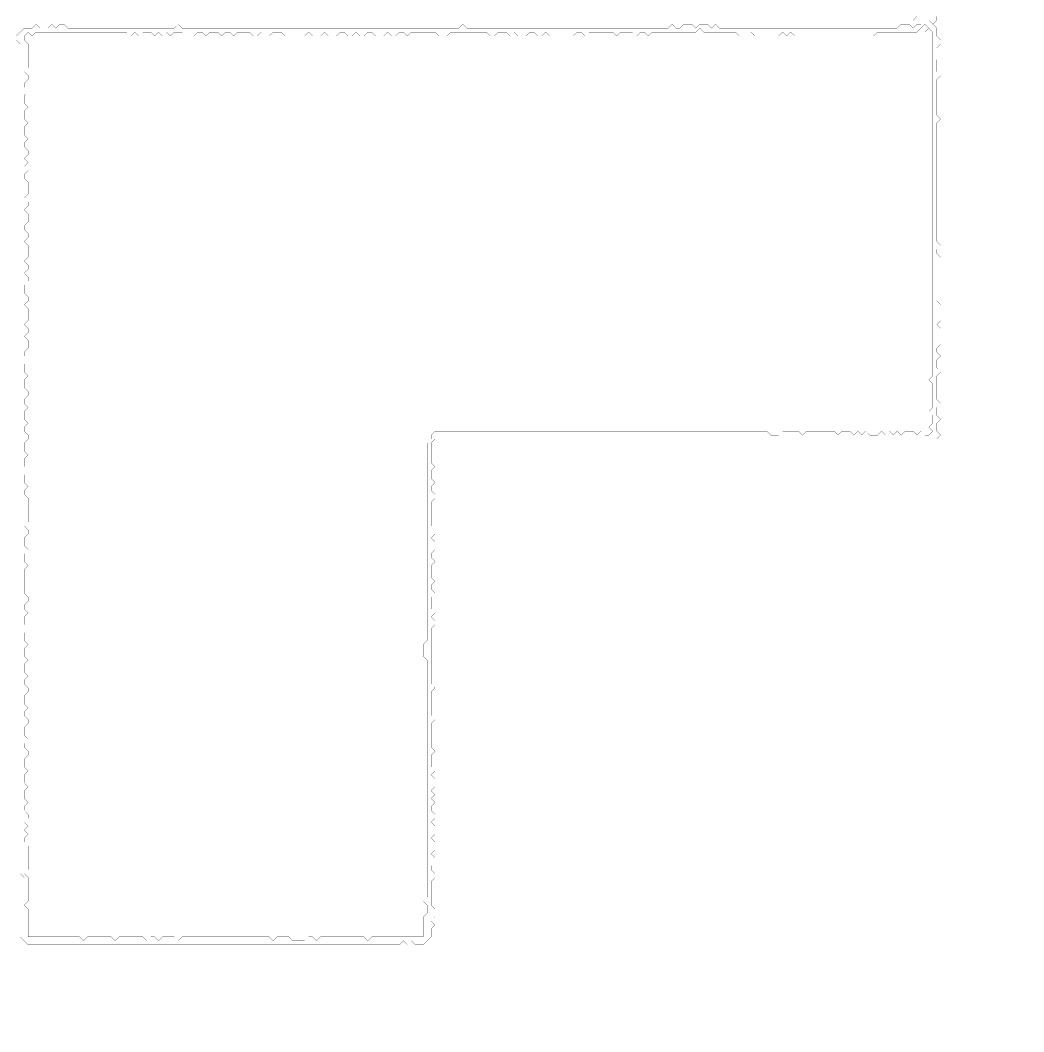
# Model space of a CAD drawing. Header units: metres. Extents: x 0 to 5012, y -5012 to 0.
# Drawn here: x 2521 to 5012, y -5012 to -2501 of the extents above; entities that cross this region are included whole.
import ezdxf

# ---------------------------------------------------------------- set-up
doc = ezdxf.new("R2010")
doc.units = ezdxf.units.M
doc.layers.add('conductor', color=1, linetype='Continuous')
doc.layers.add('substrate', color=5, linetype='Continuous')

msp = doc.modelspace()

# ---------------------------------------------------------------- linework, layer by layer
at = {"layer": 'conductor', "const_width": 0.5}
for points in [[(4767, -2511), (4757.2, -2520.8), (4747.4, -2530.6), (4737.6, -2530.6), (4727.7, -2530.6), (4717.9, -2530.6), (4708.1, -2530.6), (4698.3, -2530.6), (4688.5, -2530.6), (4678.7, -2530.6), (4668.9, -2530.6), (4659.1, -2530.6), (4649.3, -2530.6), (4639.5, -2540.4), (4629.7, -2540.4), (4619.8, -2540.4), (4610, -2540.4), (4600.2, -2540.4), (4590.4, -2540.4), (4580.6, -2540.4), (4570.8, -2540.4), (4561, -2540.4), (4551.2, -2540.4), (4541.4, -2540.4), (4531.6, -2540.4), (4521.8, -2540.4), (4512, -2540.4), (4502.1, -2540.4), (4492.3, -2540.4), (4482.5, -2540.4), (4472.7, -2540.4), (4462.9, -2540.4), (4453.1, -2540.4), (4443.3, -2540.4), (4433.5, -2530.6), (4423.7, -2540.4), (4413.9, -2530.6), (4404.1, -2540.4), (4394.2, -2540.4), (4384.4, -2540.4), (4374.6, -2540.4), (4364.8, -2540.4), (4355, -2540.4), (4345.2, -2540.4), (4335.4, -2530.6), (4325.6, -2540.4), (4315.8, -2540.4), (4306, -2540.4), (4296.2, -2530.6), (4286.4, -2530.6), (4276.5, -2530.6), (4266.7, -2530.6), (4256.9, -2530.6), (4247.1, -2530.6), (4237.3, -2530.6), (4227.5, -2530.6), (4217.7, -2530.6), (4207.9, -2520.8), (4198.1, -2530.6), (4188.3, -2530.6), (4178.5, -2530.6), (4168.7, -2530.6), (4158.8, -2530.6), (4149, -2530.6), (4139.2, -2530.6), (4129.4, -2530.6), (4119.6, -2530.6), (4109.8, -2530.6), (4100, -2530.6), (4090.2, -2530.6), (4080.4, -2540.4), (4070.6, -2530.6), (4060.8, -2530.6), (4050.9, -2540.4), (4041.1, -2530.6), (4031.3, -2530.6), (4021.5, -2530.6), (4011.7, -2530.6), (4001.9, -2540.4), (3992.1, -2530.6), (3982.3, -2530.6), (3972.5, -2530.6), (3962.7, -2530.6), (3952.9, -2530.6), (3943.1, -2530.6), (3933.2, -2530.6), (3923.4, -2540.4), (3913.6, -2530.6), (3903.8, -2530.6), (3894, -2540.4), (3884.2, -2540.4), (3874.4, -2540.4), (3864.6, -2540.4), (3854.8, -2540.4), (3845, -2540.4), (3835.2, -2540.4), (3825.4, -2530.6), (3815.5, -2540.4), (3805.7, -2540.4), (3795.9, -2530.6), (3786.1, -2530.6), (3776.3, -2540.4), (3766.5, -2540.4), (3756.7, -2540.4), (3746.9, -2530.6), (3737.1, -2540.4), (3727.3, -2530.6), (3717.5, -2530.6), (3707.6, -2530.6), (3697.8, -2540.4), (3688, -2540.4), (3678.2, -2530.6), (3668.4, -2530.6), (3658.6, -2530.6), (3648.8, -2530.6), (3639, -2530.6), (3629.2, -2530.6), (3619.4, -2530.6), (3609.6, -2530.6), (3599.8, -2530.6), (3589.9, -2530.6), (3580.1, -2540.4), (3570.3, -2540.4), (3560.5, -2540.4), (3550.7, -2530.6), (3540.9, -2530.6), (3531.1, -2530.6), (3521.3, -2530.6), (3511.5, -2530.6), (3501.7, -2530.6), (3491.9, -2530.6), (3482.1, -2540.4), (3472.2, -2530.6), (3462.4, -2530.6), (3452.6, -2540.4), (3442.8, -2540.4), (3433, -2530.6), (3423.2, -2540.4), (3413.4, -2540.4), (3403.6, -2540.4), (3393.8, -2530.6), (3384, -2530.6), (3374.2, -2540.4), (3364.3, -2540.4), (3354.5, -2530.6), (3344.7, -2540.4), (3334.9, -2540.4), (3325.1, -2530.6), (3315.3, -2530.6), (3305.5, -2540.4), (3295.7, -2540.4), (3285.9, -2540.4), (3276.1, -2530.6), (3266.3, -2540.4), (3256.5, -2540.4), (3246.6, -2540.4), (3236.8, -2530.6), (3227, -2540.4), (3217.2, -2540.4), (3207.4, -2540.4), (3197.6, -2540.4), (3187.8, -2540.4), (3178, -2540.4), (3168.2, -2530.6), (3158.4, -2530.6), (3148.6, -2530.6), (3138.8, -2540.4), (3128.9, -2540.4), (3119.1, -2530.6), (3109.3, -2540.4), (3099.5, -2540.4), (3089.7, -2530.6), (3079.9, -2530.6), (3070.1, -2530.6), (3060.3, -2530.6), (3050.5, -2540.4), (3040.7, -2530.6), (3030.9, -2530.6), (3021, -2540.4), (3011.2, -2530.6), (3001.4, -2530.6), (2991.6, -2530.6), (2981.8, -2540.4), (2972, -2530.6), (2962.2, -2530.6), (2952.4, -2540.4), (2942.6, -2540.4), (2932.8, -2540.4), (2923, -2530.6), (2913.2, -2530.6), (2903.3, -2530.6), (2893.5, -2540.4), (2883.7, -2530.6), (2873.9, -2540.4), (2864.1, -2530.6), (2854.3, -2540.4), (2844.5, -2530.6), (2834.7, -2530.6), (2824.9, -2530.6), (2815.1, -2540.4), (2805.3, -2530.6), (2795.4, -2540.4), (2785.6, -2530.6), (2775.8, -2530.6), (2766, -2530.6), (2756.2, -2530.6), (2746.4, -2530.6), (2736.6, -2530.6), (2726.8, -2530.6), (2717, -2530.6), (2707.2, -2530.6), (2697.4, -2530.6), (2687.6, -2530.6), (2677.7, -2530.6), (2667.9, -2530.6), (2658.1, -2530.6), (2648.3, -2530.6), (2638.5, -2530.6), (2628.7, -2530.6), (2618.9, -2530.6), (2609.1, -2530.6), (2599.3, -2530.6), (2589.5, -2530.6), (2579.7, -2530.6), (2569.9, -2530.6), (2560, -2530.6), (2550.2, -2540.4), (2540.4, -2530.6), (2530.6, -2540.4), (2530.6, -2550.2), (2540.4, -2560), (2540.4, -2569.9), (2540.4, -2579.7), (2540.4, -2589.5), (2540.4, -2599.3), (2540.4, -2609.1), (2540.4, -2618.9), (2530.6, -2628.7), (2540.4, -2638.5), (2540.4, -2648.3), (2530.6, -2658.1), (2530.6, -2667.9), (2540.4, -2677.7), (2530.6, -2687.6), (2530.6, -2697.4), (2530.6, -2707.2), (2540.4, -2717), (2530.6, -2726.8), (2530.6, -2736.6), (2530.6, -2746.4), (2540.4, -2756.2), (2530.6, -2766), (2530.6, -2775.8), (2530.6, -2785.6), (2540.4, -2795.4), (2530.6, -2805.3), (2530.6, -2815.1), (2540.4, -2824.9), (2540.4, -2834.7), (2530.6, -2844.5), (2540.4, -2854.3), (2530.6, -2864.1), (2540.4, -2873.9), (2530.6, -2883.7), (2530.6, -2893.5), (2540.4, -2903.3), (2540.4, -2913.2), (2540.4, -2923), (2540.4, -2932.8), (2530.6, -2942.6), (2540.4, -2952.4), (2540.4, -2962.2), (2530.6, -2972), (2540.4, -2981.8), (2540.4, -2991.6), (2540.4, -3001.4), (2530.6, -3011.2), (2530.6, -3021), (2540.4, -3030.9), (2540.4, -3040.7), (2530.6, -3050.5), (2540.4, -3060.3), (2540.4, -3070.1), (2540.4, -3079.9), (2540.4, -3089.7), (2530.6, -3099.5), (2540.4, -3109.3), (2540.4, -3119.1), (2530.6, -3128.9), (2540.4, -3138.8), (2540.4, -3148.6), (2530.6, -3158.4), (2530.6, -3168.2), (2530.6, -3178), (2540.4, -3187.8), (2540.4, -3197.6), (2530.6, -3207.4), (2540.4, -3217.2), (2540.4, -3227), (2540.4, -3236.8), (2540.4, -3246.6), (2530.6, -3256.5), (2540.4, -3266.3), (2540.4, -3276.1), (2530.6, -3285.9), (2540.4, -3295.7), (2540.4, -3305.5), (2540.4, -3315.3), (2530.6, -3325.1), (2530.6, -3334.9), (2540.4, -3344.7), (2530.6, -3354.5), (2530.6, -3364.3), (2530.6, -3374.2), (2540.4, -3384), (2530.6, -3393.8), (2530.6, -3403.6), (2530.6, -3413.4), (2540.4, -3423.2), (2540.4, -3433), (2530.6, -3442.8), (2530.6, -3452.6), (2540.4, -3462.4), (2530.6, -3472.2), (2530.6, -3482.1), (2530.6, -3491.9), (2540.4, -3501.7), (2530.6, -3511.5), (2530.6, -3521.3), (2540.4, -3531.1), (2540.4, -3540.9), (2530.6, -3550.7), (2530.6, -3560.5), (2530.6, -3570.3), (2540.4, -3580.1), (2530.6, -3589.9), (2530.6, -3599.8), (2530.6, -3609.6), (2540.4, -3619.4), (2530.6, -3629.2), (2530.6, -3639), (2530.6, -3648.8), (2540.4, -3658.6), (2530.6, -3668.4), (2530.6, -3678.2), (2540.4, -3688), (2540.4, -3697.8), (2540.4, -3707.6), (2540.4, -3717.5), (2540.4, -3727.3), (2540.4, -3737.1), (2540.4, -3746.9), (2530.6, -3756.7), (2540.4, -3766.5), (2540.4, -3776.3), (2530.6, -3786.1), (2530.6, -3795.9), (2530.6, -3805.7), (2540.4, -3815.5), (2530.6, -3825.4), (2530.6, -3835.2), (2530.6, -3845), (2540.4, -3854.8), (2530.6, -3864.6), (2530.6, -3874.4), (2530.6, -3884.2), (2530.6, -3894), (2530.6, -3903.8), (2530.6, -3913.6), (2530.6, -3923.4), (2540.4, -3933.2), (2540.4, -3943.1), (2530.6, -3952.9), (2530.6, -3962.7), (2540.4, -3972.5), (2530.6, -3982.3), (2530.6, -3992.1), (2530.6, -4001.9), (2540.4, -4011.7), (2530.6, -4021.5), (2530.6, -4031.3), (2530.6, -4041.1), (2540.4, -4050.9), (2530.6, -4060.8), (2530.6, -4070.6), (2530.6, -4080.4), (2540.4, -4090.2), (2530.6, -4100), (2530.6, -4109.8), (2530.6, -4119.6), (2540.4, -4129.4), (2530.6, -4139.2), (2530.6, -4149), (2540.4, -4158.8), (2540.4, -4168.7), (2530.6, -4178.5), (2530.6, -4188.3), (2530.6, -4198.1), (2540.4, -4207.9), (2530.6, -4217.7), (2530.6, -4227.5), (2540.4, -4237.3), (2540.4, -4247.1), (2530.6, -4256.9), (2530.6, -4266.7), (2530.6, -4276.5), (2540.4, -4286.4), (2530.6, -4296.2), (2530.6, -4306), (2540.4, -4315.8), (2540.4, -4325.6), (2530.6, -4335.4), (2530.6, -4345.2), (2530.6, -4355), (2540.4, -4364.8), (2530.6, -4374.6), (2530.6, -4384.4), (2530.6, -4394.2), (2540.4, -4404.1), (2530.6, -4413.9), (2530.6, -4423.7), (2530.6, -4433.5), (2540.4, -4443.3), (2530.6, -4453.1), (2530.6, -4462.9), (2540.4, -4472.7), (2540.4, -4482.5), (2530.6, -4492.3), (2540.4, -4502.1), (2530.6, -4512), (2540.4, -4521.8), (2530.6, -4531.6), (2530.6, -4541.4), (2540.4, -4551.2), (2540.4, -4561), (2540.4, -4570.8), (2540.4, -4580.6), (2540.4, -4590.4), (2540.4, -4600.2), (2540.4, -4610), (2530.6, -4619.8), (2540.4, -4629.7), (2540.4, -4639.5), (2540.4, -4649.3), (2540.4, -4659.1), (2540.4, -4668.9), (2540.4, -4678.7), (2540.4, -4688.5), (2530.6, -4698.3), (2540.4, -4708.1), (2540.4, -4717.9), (2540.4, -4727.7), (2540.4, -4737.6), (2540.4, -4747.4), (2540.4, -4757.2), (2540.4, -4767), (2540.4, -4776.8), (2550.2, -4776.8), (2560, -4776.8), (2569.9, -4776.8), (2579.7, -4776.8), (2589.5, -4776.8), (2599.3, -4776.8), (2609.1, -4776.8), (2618.9, -4776.8), (2628.7, -4776.8), (2638.5, -4776.8), (2648.3, -4776.8), (2658.1, -4776.8), (2667.9, -4776.8), (2677.7, -4786.6), (2687.6, -4776.8), (2697.4, -4776.8), (2707.2, -4776.8), (2717, -4776.8), (2726.8, -4776.8), (2736.6, -4776.8), (2746.4, -4776.8), (2756.2, -4786.6), (2766, -4776.8), (2775.8, -4776.8), (2785.6, -4776.8), (2795.4, -4776.8), (2805.3, -4776.8), (2815.1, -4776.8), (2824.9, -4776.8), (2834.7, -4786.6), (2844.5, -4776.8), (2854.3, -4776.8), (2864.1, -4786.6), (2873.9, -4776.8), (2883.7, -4776.8), (2893.5, -4776.8), (2903.3, -4776.8), (2913.2, -4786.6), (2923, -4776.8), (2932.8, -4776.8), (2942.6, -4776.8), (2952.4, -4776.8), (2962.2, -4776.8), (2972, -4776.8), (2981.8, -4776.8), (2991.6, -4776.8), (3001.4, -4776.8), (3011.2, -4776.8), (3021, -4776.8), (3030.9, -4776.8), (3040.7, -4776.8), (3050.5, -4776.8), (3060.3, -4776.8), (3070.1, -4776.8), (3079.9, -4776.8), (3089.7, -4776.8), (3099.5, -4776.8), (3109.3, -4776.8), (3119.1, -4776.8), (3128.9, -4776.8), (3138.8, -4776.8), (3148.6, -4786.6), (3158.4, -4776.8), (3168.2, -4776.8), (3178, -4776.8), (3187.8, -4776.8), (3197.6, -4786.6), (3207.4, -4786.6), (3217.2, -4786.6), (3227, -4786.6), (3236.8, -4776.8), (3246.6, -4776.8), (3256.5, -4786.6), (3266.3, -4776.8), (3276.1, -4776.8), (3285.9, -4776.8), (3295.7, -4776.8), (3305.5, -4776.8), (3315.3, -4776.8), (3325.1, -4776.8), (3334.9, -4776.8), (3344.7, -4776.8), (3354.5, -4776.8), (3364.3, -4776.8), (3374.2, -4776.8), (3384, -4786.6), (3393.8, -4776.8), (3403.6, -4776.8), (3413.4, -4776.8), (3423.2, -4776.8), (3433, -4776.8), (3442.8, -4776.8), (3452.6, -4776.8), (3462.4, -4776.8), (3472.2, -4776.8), (3482.1, -4776.8), (3491.9, -4776.8), (3501.7, -4776.8), (3511.5, -4776.8), (3521.3, -4776.8), (3521.3, -4767), (3521.3, -4757.2), (3521.3, -4747.4), (3521.3, -4737.6), (3521.3, -4727.7), (3531.1, -4717.9), (3531.1, -4708.1), (3531.1, -4698.3), (3521.3, -4688.5), (3531.1, -4678.7), (3531.1, -4668.9), (3531.1, -4659.1), (3531.1, -4649.3), (3531.1, -4639.5), (3531.1, -4629.7), (3531.1, -4619.8), (3531.1, -4610), (3531.1, -4600.2), (3531.1, -4590.4), (3531.1, -4580.6), (3531.1, -4570.8), (3531.1, -4561), (3531.1, -4551.2), (3531.1, -4541.4), (3531.1, -4531.6), (3531.1, -4521.8), (3531.1, -4512), (3531.1, -4502.1), (3531.1, -4492.3), (3531.1, -4482.5), (3531.1, -4472.7), (3531.1, -4462.9), (3531.1, -4453.1), (3531.1, -4443.3), (3531.1, -4433.5), (3531.1, -4423.7), (3531.1, -4413.9), (3531.1, -4404.1), (3531.1, -4394.2), (3531.1, -4384.4), (3531.1, -4374.6), (3531.1, -4364.8), (3531.1, -4355), (3531.1, -4345.2), (3531.1, -4335.4), (3531.1, -4325.6), (3531.1, -4315.8), (3531.1, -4306), (3531.1, -4296.2), (3531.1, -4286.4), (3531.1, -4276.5), (3531.1, -4266.7), (3531.1, -4256.9), (3531.1, -4247.1), (3531.1, -4237.3), (3531.1, -4227.5), (3531.1, -4217.7), (3531.1, -4207.9), (3531.1, -4198.1), (3531.1, -4188.3), (3531.1, -4178.5), (3531.1, -4168.7), (3531.1, -4158.8), (3531.1, -4149), (3531.1, -4139.2), (3531.1, -4129.4), (3531.1, -4119.6), (3531.1, -4109.8), (3531.1, -4100), (3531.1, -4090.2), (3521.3, -4080.4), (3521.3, -4070.6), (3521.3, -4060.8), (3521.3, -4050.9), (3531.1, -4041.1), (3531.1, -4031.3), (3531.1, -4021.5), (3531.1, -4011.7), (3531.1, -4001.9), (3531.1, -3992.1), (3531.1, -3982.3), (3531.1, -3972.5), (3531.1, -3962.7), (3531.1, -3952.9), (3531.1, -3943.1), (3531.1, -3933.2), (3531.1, -3923.4), (3531.1, -3913.6), (3531.1, -3903.8), (3531.1, -3894), (3531.1, -3884.2), (3531.1, -3874.4), (3531.1, -3864.6), (3531.1, -3854.8), (3531.1, -3845), (3531.1, -3835.2), (3531.1, -3825.4), (3531.1, -3815.5), (3531.1, -3805.7), (3531.1, -3795.9), (3531.1, -3786.1), (3531.1, -3776.3), (3531.1, -3766.5), (3531.1, -3756.7), (3531.1, -3746.9), (3531.1, -3737.1), (3531.1, -3727.3), (3531.1, -3717.5), (3531.1, -3707.6), (3531.1, -3697.8), (3531.1, -3688), (3531.1, -3678.2), (3531.1, -3668.4), (3531.1, -3658.6), (3531.1, -3648.8), (3531.1, -3639), (3531.1, -3629.2), (3531.1, -3619.4), (3531.1, -3609.6), (3531.1, -3599.8), (3531.1, -3589.9), (3531.1, -3580.1), (3531.1, -3570.3), (3531.1, -3560.5), (3531.1, -3550.7), (3540.9, -3540.9), (3540.9, -3531.1), (3550.7, -3521.3), (3560.5, -3521.3), (3570.3, -3521.3), (3580.1, -3521.3), (3589.9, -3521.3), (3599.8, -3521.3), (3609.6, -3521.3), (3619.4, -3521.3), (3629.2, -3521.3), (3639, -3521.3), (3648.8, -3521.3), (3658.6, -3521.3), (3668.4, -3521.3), (3678.2, -3521.3), (3688, -3521.3), (3697.8, -3521.3), (3707.6, -3521.3), (3717.5, -3521.3), (3727.3, -3521.3), (3737.1, -3521.3), (3746.9, -3521.3), (3756.7, -3521.3), (3766.5, -3521.3), (3776.3, -3521.3), (3786.1, -3521.3), (3795.9, -3521.3), (3805.7, -3521.3), (3815.5, -3521.3), (3825.4, -3521.3), (3835.2, -3521.3), (3845, -3521.3), (3854.8, -3521.3), (3864.6, -3521.3), (3874.4, -3521.3), (3884.2, -3521.3), (3894, -3521.3), (3903.8, -3521.3), (3913.6, -3521.3), (3923.4, -3521.3), (3933.2, -3521.3), (3943.1, -3521.3), (3952.9, -3521.3), (3962.7, -3521.3), (3972.5, -3521.3), (3982.3, -3521.3), (3992.1, -3521.3), (4001.9, -3521.3), (4011.7, -3521.3), (4021.5, -3521.3), (4031.3, -3521.3), (4041.1, -3521.3), (4050.9, -3521.3), (4060.8, -3521.3), (4070.6, -3521.3), (4080.4, -3521.3), (4090.2, -3521.3), (4100, -3521.3), (4109.8, -3521.3), (4119.6, -3521.3), (4129.4, -3521.3), (4139.2, -3521.3), (4149, -3521.3), (4158.8, -3521.3), (4168.7, -3521.3), (4178.5, -3521.3), (4188.3, -3521.3), (4198.1, -3521.3), (4207.9, -3521.3), (4217.7, -3521.3), (4227.5, -3521.3), (4237.3, -3521.3), (4247.1, -3521.3), (4256.9, -3521.3), (4266.7, -3521.3), (4276.5, -3521.3), (4286.4, -3521.3), (4296.2, -3521.3), (4306, -3521.3), (4315.8, -3521.3), (4325.6, -3521.3), (4335.4, -3521.3), (4345.2, -3521.3), (4355, -3521.3), (4364.8, -3521.3), (4374.6, -3521.3), (4384.4, -3531.1), (4394.2, -3531.1), (4404.1, -3531.1), (4413.9, -3521.3), (4423.7, -3521.3), (4433.5, -3521.3), (4443.3, -3521.3), (4453.1, -3521.3), (4462.9, -3531.1), (4472.7, -3521.3), (4482.5, -3521.3), (4492.3, -3521.3), (4502.1, -3521.3), (4512, -3521.3), (4521.8, -3521.3), (4531.6, -3521.3), (4541.4, -3521.3), (4551.2, -3531.1), (4561, -3521.3), (4570.8, -3521.3), (4580.6, -3521.3), (4590.4, -3531.1), (4600.2, -3521.3), (4610, -3531.1), (4619.8, -3521.3), (4629.7, -3531.1), (4639.5, -3531.1), (4649.3, -3531.1), (4659.1, -3521.3), (4668.9, -3531.1), (4678.7, -3521.3), (4688.5, -3531.1), (4698.3, -3521.3), (4708.1, -3531.1), (4717.9, -3521.3), (4727.7, -3521.3), (4737.6, -3521.3), (4747.4, -3531.1), (4757.2, -3521.3), (4767, -3531.1), (4776.8, -3531.1), (4786.6, -3521.3), (4776.8, -3511.5), (4786.6, -3501.7), (4786.6, -3491.9), (4786.6, -3482.1), (4776.8, -3472.2), (4786.6, -3462.4), (4786.6, -3452.6), (4786.6, -3442.8), (4786.6, -3433), (4786.6, -3423.2), (4786.6, -3413.4), (4786.6, -3403.6), (4776.8, -3393.8), (4786.6, -3384), (4786.6, -3374.2), (4786.6, -3364.3), (4786.6, -3354.5), (4786.6, -3344.7), (4786.6, -3334.9), (4786.6, -3325.1), (4786.6, -3315.3), (4786.6, -3305.5), (4786.6, -3295.7), (4786.6, -3285.9), (4786.6, -3276.1), (4786.6, -3266.3), (4786.6, -3256.5), (4786.6, -3246.6), (4786.6, -3236.8), (4786.6, -3227), (4786.6, -3217.2), (4786.6, -3207.4), (4786.6, -3197.6), (4786.6, -3187.8), (4786.6, -3178), (4786.6, -3168.2), (4786.6, -3158.4), (4786.6, -3148.6), (4786.6, -3138.8), (4786.6, -3128.9), (4786.6, -3119.1), (4786.6, -3109.3), (4786.6, -3099.5), (4786.6, -3089.7), (4786.6, -3079.9), (4786.6, -3070.1), (4786.6, -3060.3), (4786.6, -3050.5), (4786.6, -3040.7), (4786.6, -3030.9), (4786.6, -3021), (4786.6, -3011.2), (4786.6, -3001.4), (4786.6, -2991.6), (4786.6, -2981.8), (4786.6, -2972), (4786.6, -2962.2), (4786.6, -2952.4), (4786.6, -2942.6), (4786.6, -2932.8), (4786.6, -2923), (4786.6, -2913.2), (4786.6, -2903.3), (4786.6, -2893.5), (4786.6, -2883.7), (4786.6, -2873.9), (4786.6, -2864.1), (4786.6, -2854.3), (4786.6, -2844.5), (4786.6, -2834.7), (4786.6, -2824.9), (4786.6, -2815.1), (4786.6, -2805.3), (4786.6, -2795.4), (4786.6, -2785.6), (4786.6, -2775.8), (4786.6, -2766), (4786.6, -2756.2), (4786.6, -2746.4), (4786.6, -2736.6), (4786.6, -2726.8), (4786.6, -2717), (4786.6, -2707.2), (4786.6, -2697.4), (4786.6, -2687.6), (4786.6, -2677.7), (4786.6, -2667.9), (4786.6, -2658.1), (4786.6, -2648.3), (4786.6, -2638.5), (4786.6, -2628.7), (4786.6, -2618.9), (4786.6, -2609.1), (4786.6, -2599.3), (4786.6, -2589.5), (4786.6, -2579.7), (4786.6, -2569.9), (4786.6, -2560), (4786.6, -2550.2), (4786.6, -2540.4), (4786.6, -2530.6), (4776.8, -2520.8)], [(4757.2, -2520.8), (4767, -2511), (4776.8, -2520.8), (4767, -2530.6)]]:
    msp.add_lwpolyline(points, close=True, dxfattribs=at)
at = {"layer": 'substrate', "const_width": 0.5}
for points in [[(2511, -5012.2), (2520.8, -5012.2), (2530.6, -5012.2), (2540.4, -5012.2), (2550.2, -5012.2), (2560, -5012.2), (2569.9, -5012.2), (2579.7, -5012.2), (2589.5, -5012.2), (2599.3, -5012.2), (2609.1, -5012.2), (2618.9, -5012.2), (2628.7, -5012.2), (2638.5, -5012.2), (2648.3, -5012.2), (2658.1, -5012.2), (2667.9, -5012.2), (2677.7, -5012.2), (2687.6, -5012.2), (2697.4, -5012.2), (2707.2, -5012.2), (2717, -5012.2), (2726.8, -5012.2), (2736.6, -5012.2), (2746.4, -5012.2), (2756.2, -5012.2), (2766, -5012.2), (2775.8, -5012.2), (2785.6, -5012.2), (2795.4, -5012.2), (2805.3, -5012.2), (2815.1, -5012.2), (2824.9, -5012.2), (2834.7, -5012.2), (2844.5, -5012.2), (2854.3, -5012.2), (2864.1, -5012.2), (2873.9, -5012.2), (2883.7, -5012.2), (2893.5, -5012.2), (2903.3, -5012.2), (2913.2, -5012.2), (2923, -5012.2), (2932.8, -5012.2), (2942.6, -5012.2), (2952.4, -5012.2), (2962.2, -5012.2), (2972, -5012.2), (2981.8, -5012.2), (2991.6, -5012.2), (3001.4, -5012.2), (3011.2, -5012.2), (3021, -5012.2), (3030.9, -5012.2), (3040.7, -5012.2), (3050.5, -5012.2), (3060.3, -5012.2), (3070.1, -5012.2), (3079.9, -5012.2), (3089.7, -5012.2), (3099.5, -5012.2), (3109.3, -5012.2), (3119.1, -5012.2), (3128.9, -5012.2), (3138.8, -5012.2), (3148.6, -5012.2), (3158.4, -5012.2), (3168.2, -5012.2), (3178, -5012.2), (3187.8, -5012.2), (3197.6, -5012.2), (3207.4, -5012.2), (3217.2, -5012.2), (3227, -5012.2), (3236.8, -5012.2), (3246.6, -5012.2), (3256.5, -5012.2), (3266.3, -5012.2), (3276.1, -5012.2), (3285.9, -5012.2), (3295.7, -5012.2), (3305.5, -5012.2), (3315.3, -5012.2), (3325.1, -5012.2), (3334.9, -5012.2), (3344.7, -5012.2), (3354.5, -5012.2), (3364.3, -5012.2), (3374.2, -5012.2), (3384, -5012.2), (3393.8, -5012.2), (3403.6, -5012.2), (3413.4, -5012.2), (3423.2, -5012.2), (3433, -5012.2), (3442.8, -5012.2), (3452.6, -5012.2), (3462.4, -5012.2), (3472.2, -5012.2), (3482.1, -5012.2), (3491.9, -5012.2), (3501.7, -5012.2), (3511.5, -5012.2), (3521.3, -5012.2), (3531.1, -5012.2), (3540.9, -5012.2), (3550.7, -5012.2), (3560.5, -5012.2), (3570.3, -5012.2), (3580.1, -5012.2), (3589.9, -5012.2), (3599.8, -5012.2), (3609.6, -5012.2), (3619.4, -5012.2), (3629.2, -5012.2), (3639, -5012.2), (3648.8, -5012.2), (3658.6, -5012.2), (3668.4, -5012.2), (3678.2, -5012.2), (3688, -5012.2), (3697.8, -5012.2), (3707.6, -5012.2), (3717.5, -5012.2), (3727.3, -5012.2), (3737.1, -5012.2), (3746.9, -5012.2), (3756.7, -5012.2), (3766.5, -5012.2), (3776.3, -5012.2), (3786.1, -5012.2), (3795.9, -5012.2), (3805.7, -5012.2), (3815.5, -5012.2), (3825.4, -5012.2), (3835.2, -5012.2), (3845, -5012.2), (3854.8, -5012.2), (3864.6, -5012.2), (3874.4, -5012.2), (3884.2, -5012.2), (3894, -5012.2), (3903.8, -5012.2), (3913.6, -5012.2), (3923.4, -5012.2), (3933.2, -5012.2), (3943.1, -5012.2), (3952.9, -5012.2), (3962.7, -5012.2), (3972.5, -5012.2), (3982.3, -5012.2), (3992.1, -5012.2), (4001.9, -5012.2), (4011.7, -5012.2), (4021.5, -5012.2), (4031.3, -5012.2), (4041.1, -5012.2), (4050.9, -5012.2), (4060.8, -5012.2), (4070.6, -5012.2), (4080.4, -5012.2), (4090.2, -5012.2), (4100, -5012.2), (4109.8, -5012.2), (4119.6, -5012.2), (4129.4, -5012.2), (4139.2, -5012.2), (4149, -5012.2), (4158.8, -5012.2), (4168.7, -5012.2), (4178.5, -5012.2), (4188.3, -5012.2), (4198.1, -5012.2), (4207.9, -5012.2), (4217.7, -5012.2), (4227.5, -5012.2), (4237.3, -5012.2), (4247.1, -5012.2), (4256.9, -5012.2), (4266.7, -5012.2), (4276.5, -5012.2), (4286.4, -5012.2), (4296.2, -5012.2), (4306, -5012.2), (4315.8, -5012.2), (4325.6, -5012.2), (4335.4, -5012.2), (4345.2, -5012.2), (4355, -5012.2), (4364.8, -5012.2), (4374.6, -5012.2), (4384.4, -5012.2), (4394.2, -5012.2), (4404.1, -5012.2), (4413.9, -5012.2), (4423.7, -5012.2), (4433.5, -5012.2), (4443.3, -5012.2), (4453.1, -5012.2), (4462.9, -5012.2), (4472.7, -5012.2), (4482.5, -5012.2), (4492.3, -5012.2), (4502.1, -5012.2), (4512, -5012.2), (4521.8, -5012.2), (4531.6, -5012.2), (4541.4, -5012.2), (4551.2, -5012.2), (4561, -5012.2), (4570.8, -5012.2), (4580.6, -5012.2), (4590.4, -5012.2), (4600.2, -5012.2), (4610, -5012.2), (4619.8, -5012.2), (4629.7, -5012.2), (4639.5, -5012.2), (4649.3, -5012.2), (4659.1, -5012.2), (4668.9, -5012.2), (4678.7, -5012.2), (4688.5, -5012.2), (4698.3, -5012.2), (4708.1, -5012.2), (4717.9, -5012.2), (4727.7, -5012.2), (4737.6, -5012.2), (4747.4, -5012.2), (4757.2, -5012.2), (4767, -5012.2), (4776.8, -5012.2), (4786.6, -5012.2), (4796.4, -5012.2), (4806.2, -5012.2), (4816, -5012.2), (4825.8, -5012.2), (4835.6, -5012.2), (4845.4, -5012.2), (4855.3, -5012.2), (4865.1, -5012.2), (4874.9, -5012.2), (4884.7, -5012.2), (4894.5, -5012.2), (4904.3, -5012.2), (4914.1, -5012.2), (4923.9, -5012.2), (4933.7, -5012.2), (4943.5, -5012.2), (4953.3, -5012.2), (4963.1, -5012.2), (4973, -5012.2), (4982.8, -5012.2), (4992.6, -5012.2), (5002.4, -5012.2), (5012.2, -5012.2), (5012.2, -5002.4), (5012.2, -4992.6), (5012.2, -4982.8), (5012.2, -4973), (5012.2, -4963.1), (5012.2, -4953.3), (5012.2, -4943.5), (5012.2, -4933.7), (5012.2, -4923.9), (5012.2, -4914.1), (5012.2, -4904.3), (5012.2, -4894.5), (5012.2, -4884.7), (5012.2, -4874.9), (5012.2, -4865.1), (5012.2, -4855.3), (5012.2, -4845.4), (5012.2, -4835.6), (5012.2, -4825.8), (5012.2, -4816), (5012.2, -4806.2), (5012.2, -4796.4), (5012.2, -4786.6), (5012.2, -4776.8), (5012.2, -4767), (5012.2, -4757.2), (5012.2, -4747.4), (5012.2, -4737.6), (5012.2, -4727.7), (5012.2, -4717.9), (5012.2, -4708.1), (5012.2, -4698.3), (5012.2, -4688.5), (5012.2, -4678.7), (5012.2, -4668.9), (5012.2, -4659.1), (5012.2, -4649.3), (5012.2, -4639.5), (5012.2, -4629.7), (5012.2, -4619.8), (5012.2, -4610), (5012.2, -4600.2), (5012.2, -4590.4), (5012.2, -4580.6), (5012.2, -4570.8), (5012.2, -4561), (5012.2, -4551.2), (5012.2, -4541.4), (5012.2, -4531.6), (5012.2, -4521.8), (5012.2, -4512), (5012.2, -4502.1), (5012.2, -4492.3), (5012.2, -4482.5), (5012.2, -4472.7), (5012.2, -4462.9), (5012.2, -4453.1), (5012.2, -4443.3), (5012.2, -4433.5), (5012.2, -4423.7), (5012.2, -4413.9), (5012.2, -4404.1), (5012.2, -4394.2), (5012.2, -4384.4), (5012.2, -4374.6), (5012.2, -4364.8), (5012.2, -4355), (5012.2, -4345.2), (5012.2, -4335.4), (5012.2, -4325.6), (5012.2, -4315.8), (5012.2, -4306), (5012.2, -4296.2), (5012.2, -4286.4), (5012.2, -4276.5), (5012.2, -4266.7), (5012.2, -4256.9), (5012.2, -4247.1), (5012.2, -4237.3), (5012.2, -4227.5), (5012.2, -4217.7), (5012.2, -4207.9), (5012.2, -4198.1), (5012.2, -4188.3), (5012.2, -4178.5), (5012.2, -4168.7), (5012.2, -4158.8), (5012.2, -4149), (5012.2, -4139.2), (5012.2, -4129.4), (5012.2, -4119.6), (5012.2, -4109.8), (5012.2, -4100), (5012.2, -4090.2), (5012.2, -4080.4), (5012.2, -4070.6), (5012.2, -4060.8), (5012.2, -4050.9), (5012.2, -4041.1), (5012.2, -4031.3), (5012.2, -4021.5), (5012.2, -4011.7), (5012.2, -4001.9), (5012.2, -3992.1), (5012.2, -3982.3), (5012.2, -3972.5), (5012.2, -3962.7), (5012.2, -3952.9), (5012.2, -3943.1), (5012.2, -3933.2), (5012.2, -3923.4), (5012.2, -3913.6), (5012.2, -3903.8), (5012.2, -3894), (5012.2, -3884.2), (5012.2, -3874.4), (5012.2, -3864.6), (5012.2, -3854.8), (5012.2, -3845), (5012.2, -3835.2), (5012.2, -3825.4), (5012.2, -3815.5), (5012.2, -3805.7), (5012.2, -3795.9), (5012.2, -3786.1), (5012.2, -3776.3), (5012.2, -3766.5), (5012.2, -3756.7), (5012.2, -3746.9), (5012.2, -3737.1), (5012.2, -3727.3), (5012.2, -3717.5), (5012.2, -3707.6), (5012.2, -3697.8), (5012.2, -3688), (5012.2, -3678.2), (5012.2, -3668.4), (5012.2, -3658.6), (5012.2, -3648.8), (5012.2, -3639), (5012.2, -3629.2), (5012.2, -3619.4), (5012.2, -3609.6), (5012.2, -3599.8), (5012.2, -3589.9), (5012.2, -3580.1), (5012.2, -3570.3), (5012.2, -3560.5), (5012.2, -3550.7), (5012.2, -3540.9), (5012.2, -3531.1), (5012.2, -3521.3), (5012.2, -3511.5), (5012.2, -3501.7), (5012.2, -3491.9), (5012.2, -3482.1), (5012.2, -3472.2), (5012.2, -3462.4), (5012.2, -3452.6), (5012.2, -3442.8), (5012.2, -3433), (5012.2, -3423.2), (5012.2, -3413.4), (5012.2, -3403.6), (5012.2, -3393.8), (5012.2, -3384), (5012.2, -3374.2), (5012.2, -3364.3), (5012.2, -3354.5), (5012.2, -3344.7), (5012.2, -3334.9), (5012.2, -3325.1), (5012.2, -3315.3), (5012.2, -3305.5), (5012.2, -3295.7), (5012.2, -3285.9), (5012.2, -3276.1), (5012.2, -3266.3), (5012.2, -3256.5), (5012.2, -3246.6), (5012.2, -3236.8), (5012.2, -3227), (5012.2, -3217.2), (5012.2, -3207.4), (5012.2, -3197.6), (5012.2, -3187.8), (5012.2, -3178), (5012.2, -3168.2), (5012.2, -3158.4), (5012.2, -3148.6), (5012.2, -3138.8), (5012.2, -3128.9), (5012.2, -3119.1), (5012.2, -3109.3), (5012.2, -3099.5), (5012.2, -3089.7), (5012.2, -3079.9), (5012.2, -3070.1), (5012.2, -3060.3), (5012.2, -3050.5), (5012.2, -3040.7), (5012.2, -3030.9), (5012.2, -3021), (5012.2, -3011.2), (5012.2, -3001.4), (5012.2, -2991.6), (5012.2, -2981.8), (5012.2, -2972), (5012.2, -2962.2), (5012.2, -2952.4), (5012.2, -2942.6), (5012.2, -2932.8), (5012.2, -2923), (5012.2, -2913.2), (5012.2, -2903.3), (5012.2, -2893.5), (5012.2, -2883.7), (5012.2, -2873.9), (5012.2, -2864.1), (5012.2, -2854.3), (5012.2, -2844.5), (5012.2, -2834.7), (5012.2, -2824.9), (5012.2, -2815.1), (5012.2, -2805.3), (5012.2, -2795.4), (5012.2, -2785.6), (5012.2, -2775.8), (5012.2, -2766), (5012.2, -2756.2), (5012.2, -2746.4), (5012.2, -2736.6), (5012.2, -2726.8), (5012.2, -2717), (5012.2, -2707.2), (5012.2, -2697.4), (5012.2, -2687.6), (5012.2, -2677.7), (5012.2, -2667.9), (5012.2, -2658.1), (5012.2, -2648.3), (5012.2, -2638.5), (5012.2, -2628.7), (5012.2, -2618.9), (5012.2, -2609.1), (5012.2, -2599.3), (5012.2, -2589.5), (5012.2, -2579.7), (5012.2, -2569.9), (5012.2, -2560), (5012.2, -2550.2), (5012.2, -2540.4), (5012.2, -2530.6), (5012.2, -2520.8), (5012.2, -2511), (5012.2, -2501.2), (5012.2, -2491.4)], [(2511, -2540.4), (2520.8, -2530.6), (2530.6, -2520.8), (2540.4, -2520.8), (2550.2, -2520.8), (2560, -2511), (2569.9, -2520.8), (2579.7, -2511), (2589.5, -2520.8), (2599.3, -2511), (2609.1, -2520.8), (2618.9, -2511), (2628.7, -2511), (2638.5, -2520.8), (2648.3, -2520.8), (2658.1, -2520.8), (2667.9, -2520.8), (2677.7, -2520.8), (2687.6, -2520.8), (2697.4, -2520.8), (2707.2, -2520.8), (2717, -2520.8), (2726.8, -2520.8), (2736.6, -2520.8), (2746.4, -2520.8), (2756.2, -2520.8), (2766, -2520.8), (2775.8, -2520.8), (2785.6, -2520.8), (2795.4, -2520.8), (2805.3, -2520.8), (2815.1, -2520.8), (2824.9, -2520.8), (2834.7, -2520.8), (2844.5, -2520.8), (2854.3, -2520.8), (2864.1, -2520.8), (2873.9, -2520.8), (2883.7, -2520.8), (2893.5, -2520.8), (2903.3, -2520.8), (2913.2, -2511), (2923, -2520.8), (2932.8, -2520.8), (2942.6, -2520.8), (2952.4, -2520.8), (2962.2, -2520.8), (2972, -2520.8), (2981.8, -2520.8), (2991.6, -2520.8), (3001.4, -2520.8), (3011.2, -2520.8), (3021, -2520.8), (3030.9, -2520.8), (3040.7, -2520.8), (3050.5, -2520.8), (3060.3, -2520.8), (3070.1, -2520.8), (3079.9, -2520.8), (3089.7, -2520.8), (3099.5, -2520.8), (3109.3, -2520.8), (3119.1, -2520.8), (3128.9, -2520.8), (3138.8, -2520.8), (3148.6, -2520.8), (3158.4, -2520.8), (3168.2, -2520.8), (3178, -2520.8), (3187.8, -2520.8), (3197.6, -2520.8), (3207.4, -2520.8), (3217.2, -2520.8), (3227, -2520.8), (3236.8, -2520.8), (3246.6, -2520.8), (3256.5, -2520.8), (3266.3, -2520.8), (3276.1, -2520.8), (3285.9, -2520.8), (3295.7, -2520.8), (3305.5, -2520.8), (3315.3, -2520.8), (3325.1, -2520.8), (3334.9, -2520.8), (3344.7, -2520.8), (3354.5, -2520.8), (3364.3, -2520.8), (3374.2, -2520.8), (3384, -2520.8), (3393.8, -2520.8), (3403.6, -2520.8), (3413.4, -2520.8), (3423.2, -2520.8), (3433, -2520.8), (3442.8, -2520.8), (3452.6, -2520.8), (3462.4, -2520.8), (3472.2, -2520.8), (3482.1, -2520.8), (3491.9, -2520.8), (3501.7, -2520.8), (3511.5, -2520.8), (3521.3, -2520.8), (3531.1, -2520.8), (3540.9, -2520.8), (3550.7, -2520.8), (3560.5, -2520.8), (3570.3, -2520.8), (3580.1, -2520.8), (3589.9, -2520.8), (3599.8, -2520.8), (3609.6, -2520.8), (3619.4, -2511), (3629.2, -2520.8), (3639, -2520.8), (3648.8, -2520.8), (3658.6, -2520.8), (3668.4, -2520.8), (3678.2, -2520.8), (3688, -2520.8), (3697.8, -2520.8), (3707.6, -2520.8), (3717.5, -2520.8), (3727.3, -2520.8), (3737.1, -2520.8), (3746.9, -2520.8), (3756.7, -2520.8), (3766.5, -2520.8), (3776.3, -2520.8), (3786.1, -2520.8), (3795.9, -2520.8), (3805.7, -2520.8), (3815.5, -2520.8), (3825.4, -2520.8), (3835.2, -2520.8), (3845, -2520.8), (3854.8, -2520.8), (3864.6, -2520.8), (3874.4, -2520.8), (3884.2, -2520.8), (3894, -2520.8), (3903.8, -2520.8), (3913.6, -2520.8), (3923.4, -2520.8), (3933.2, -2520.8), (3943.1, -2520.8), (3952.9, -2520.8), (3962.7, -2520.8), (3972.5, -2520.8), (3982.3, -2520.8), (3992.1, -2520.8), (4001.9, -2520.8), (4011.7, -2520.8), (4021.5, -2520.8), (4031.3, -2520.8), (4041.1, -2520.8), (4050.9, -2520.8), (4060.8, -2520.8), (4070.6, -2520.8), (4080.4, -2520.8), (4090.2, -2520.8), (4100, -2520.8), (4109.8, -2520.8), (4119.6, -2520.8), (4129.4, -2520.8), (4139.2, -2511), (4149, -2520.8), (4158.8, -2520.8), (4168.7, -2511), (4178.5, -2511), (4188.3, -2511), (4198.1, -2520.8), (4207.9, -2511), (4217.7, -2511), (4227.5, -2511), (4237.3, -2520.8), (4247.1, -2511), (4256.9, -2520.8), (4266.7, -2520.8), (4276.5, -2520.8), (4286.4, -2520.8), (4296.2, -2520.8), (4306, -2520.8), (4315.8, -2520.8), (4325.6, -2520.8), (4335.4, -2520.8), (4345.2, -2520.8), (4355, -2520.8), (4364.8, -2520.8), (4374.6, -2520.8), (4384.4, -2520.8), (4394.2, -2520.8), (4404.1, -2520.8), (4413.9, -2520.8), (4423.7, -2520.8), (4433.5, -2520.8), (4443.3, -2520.8), (4453.1, -2520.8), (4462.9, -2520.8), (4472.7, -2520.8), (4482.5, -2520.8), (4492.3, -2520.8), (4502.1, -2520.8), (4512, -2520.8), (4521.8, -2520.8), (4531.6, -2520.8), (4541.4, -2520.8), (4551.2, -2520.8), (4561, -2520.8), (4570.8, -2520.8), (4580.6, -2520.8), (4590.4, -2520.8), (4600.2, -2520.8), (4610, -2520.8), (4619.8, -2520.8), (4629.7, -2520.8), (4639.5, -2520.8), (4649.3, -2520.8), (4659.1, -2520.8), (4668.9, -2520.8), (4678.7, -2520.8), (4688.5, -2520.8), (4698.3, -2520.8), (4708.1, -2511), (4717.9, -2511), (4727.7, -2511), (4737.6, -2520.8), (4747.4, -2511), (4757.2, -2511), (4747.4, -2511), (4737.6, -2501.2), (4747.4, -2491.4)], [(4796.4, -2491.4), (4796.4, -2501.2), (4786.6, -2511), (4776.8, -2501.2), (4786.6, -2511), (4796.4, -2520.8), (4796.4, -2530.6), (4796.4, -2540.4), (4806.2, -2550.2), (4806.2, -2560), (4796.4, -2569.9), (4806.2, -2579.7), (4806.2, -2589.5), (4796.4, -2599.3), (4796.4, -2609.1), (4796.4, -2618.9), (4796.4, -2628.7), (4806.2, -2638.5), (4796.4, -2648.3), (4796.4, -2658.1), (4796.4, -2667.9), (4796.4, -2677.7), (4796.4, -2687.6), (4796.4, -2697.4), (4796.4, -2707.2), (4796.4, -2717), (4796.4, -2726.8), (4796.4, -2736.6), (4806.2, -2746.4), (4796.4, -2756.2), (4796.4, -2766), (4796.4, -2775.8), (4796.4, -2785.6), (4796.4, -2795.4), (4796.4, -2805.3), (4796.4, -2815.1), (4796.4, -2824.9), (4796.4, -2834.7), (4796.4, -2844.5), (4796.4, -2854.3), (4796.4, -2864.1), (4796.4, -2873.9), (4796.4, -2883.7), (4796.4, -2893.5), (4796.4, -2903.3), (4796.4, -2913.2), (4796.4, -2923), (4796.4, -2932.8), (4796.4, -2942.6), (4796.4, -2952.4), (4796.4, -2962.2), (4796.4, -2972), (4796.4, -2981.8), (4796.4, -2991.6), (4796.4, -3001.4), (4796.4, -3011.2), (4796.4, -3021), (4796.4, -3030.9), (4796.4, -3040.7), (4796.4, -3050.5), (4806.2, -3060.3), (4796.4, -3070.1), (4796.4, -3079.9), (4806.2, -3089.7), (4806.2, -3099.5), (4806.2, -3109.3), (4806.2, -3119.1), (4806.2, -3128.9), (4806.2, -3138.8), (4806.2, -3148.6), (4806.2, -3158.4), (4806.2, -3168.2), (4806.2, -3178), (4806.2, -3187.8), (4796.4, -3197.6), (4806.2, -3207.4), (4806.2, -3217.2), (4806.2, -3227), (4806.2, -3236.8), (4806.2, -3246.6), (4796.4, -3256.5), (4806.2, -3266.3), (4806.2, -3276.1), (4806.2, -3285.9), (4806.2, -3295.7), (4806.2, -3305.5), (4796.4, -3315.3), (4796.4, -3325.1), (4806.2, -3334.9), (4796.4, -3344.7), (4796.4, -3354.5), (4796.4, -3364.3), (4806.2, -3374.2), (4796.4, -3384), (4796.4, -3393.8), (4796.4, -3403.6), (4796.4, -3413.4), (4796.4, -3423.2), (4796.4, -3433), (4796.4, -3442.8), (4806.2, -3452.6), (4796.4, -3462.4), (4796.4, -3472.2), (4796.4, -3482.1), (4806.2, -3491.9), (4796.4, -3501.7), (4796.4, -3511.5), (4796.4, -3521.3), (4806.2, -3531.1), (4796.4, -3540.9), (4786.6, -3540.9), (4776.8, -3540.9), (4767, -3540.9), (4757.2, -3540.9), (4747.4, -3540.9), (4737.6, -3540.9), (4727.7, -3540.9), (4717.9, -3540.9), (4708.1, -3540.9), (4698.3, -3540.9), (4688.5, -3540.9), (4678.7, -3540.9), (4668.9, -3540.9), (4659.1, -3540.9), (4649.3, -3540.9), (4639.5, -3540.9), (4629.7, -3540.9), (4619.8, -3540.9), (4610, -3540.9), (4600.2, -3540.9), (4590.4, -3540.9), (4580.6, -3540.9), (4570.8, -3540.9), (4561, -3540.9), (4551.2, -3540.9), (4541.4, -3540.9), (4531.6, -3540.9), (4521.8, -3540.9), (4512, -3540.9), (4502.1, -3540.9), (4492.3, -3540.9), (4482.5, -3540.9), (4472.7, -3540.9), (4462.9, -3540.9), (4453.1, -3540.9), (4443.3, -3540.9), (4433.5, -3540.9), (4423.7, -3540.9), (4413.9, -3540.9), (4404.1, -3540.9), (4394.2, -3540.9), (4384.4, -3540.9), (4374.6, -3540.9), (4364.8, -3540.9), (4355, -3540.9), (4345.2, -3540.9), (4335.4, -3540.9), (4325.6, -3540.9), (4315.8, -3540.9), (4306, -3540.9), (4296.2, -3540.9), (4286.4, -3540.9), (4276.5, -3540.9), (4266.7, -3540.9), (4256.9, -3540.9), (4247.1, -3540.9), (4237.3, -3540.9), (4227.5, -3540.9), (4217.7, -3540.9), (4207.9, -3540.9), (4198.1, -3540.9), (4188.3, -3540.9), (4178.5, -3540.9), (4168.7, -3540.9), (4158.8, -3540.9), (4149, -3540.9), (4139.2, -3540.9), (4129.4, -3540.9), (4119.6, -3540.9), (4109.8, -3540.9), (4100, -3540.9), (4090.2, -3540.9), (4080.4, -3540.9), (4070.6, -3540.9), (4060.8, -3540.9), (4050.9, -3540.9), (4041.1, -3540.9), (4031.3, -3540.9), (4021.5, -3540.9), (4011.7, -3540.9), (4001.9, -3540.9), (3992.1, -3540.9), (3982.3, -3540.9), (3972.5, -3540.9), (3962.7, -3540.9), (3952.9, -3540.9), (3943.1, -3540.9), (3933.2, -3540.9), (3923.4, -3540.9), (3913.6, -3540.9), (3903.8, -3540.9), (3894, -3540.9), (3884.2, -3540.9), (3874.4, -3540.9), (3864.6, -3540.9), (3854.8, -3540.9), (3845, -3540.9), (3835.2, -3540.9), (3825.4, -3540.9), (3815.5, -3540.9), (3805.7, -3540.9), (3795.9, -3540.9), (3786.1, -3540.9), (3776.3, -3540.9), (3766.5, -3540.9), (3756.7, -3540.9), (3746.9, -3540.9), (3737.1, -3540.9), (3727.3, -3540.9), (3717.5, -3540.9), (3707.6, -3540.9), (3697.8, -3540.9), (3688, -3540.9), (3678.2, -3540.9), (3668.4, -3540.9), (3658.6, -3540.9), (3648.8, -3540.9), (3639, -3540.9), (3629.2, -3540.9), (3619.4, -3540.9), (3609.6, -3540.9), (3599.8, -3540.9), (3589.9, -3540.9), (3580.1, -3540.9), (3570.3, -3540.9), (3560.5, -3540.9), (3550.7, -3540.9), (3540.9, -3550.7), (3540.9, -3560.5), (3540.9, -3570.3), (3540.9, -3580.1), (3540.9, -3589.9), (3540.9, -3599.8), (3550.7, -3609.6), (3540.9, -3619.4), (3540.9, -3629.2), (3540.9, -3639), (3550.7, -3648.8), (3540.9, -3658.6), (3540.9, -3668.4), (3550.7, -3678.2), (3550.7, -3688), (3540.9, -3697.8), (3540.9, -3707.6), (3540.9, -3717.5), (3540.9, -3727.3), (3540.9, -3737.1), (3540.9, -3746.9), (3540.9, -3756.7), (3550.7, -3766.5), (3550.7, -3776.3), (3540.9, -3786.1), (3550.7, -3795.9), (3550.7, -3805.7), (3550.7, -3815.5), (3540.9, -3825.4), (3540.9, -3835.2), (3550.7, -3845), (3540.9, -3854.8), (3540.9, -3864.6), (3540.9, -3874.4), (3540.9, -3884.2), (3550.7, -3894), (3540.9, -3903.8), (3540.9, -3913.6), (3550.7, -3923.4), (3540.9, -3933.2), (3540.9, -3943.1), (3540.9, -3952.9), (3540.9, -3962.7), (3550.7, -3972.5), (3540.9, -3982.3), (3550.7, -3992.1), (3550.7, -4001.9), (3540.9, -4011.7), (3540.9, -4021.5), (3540.9, -4031.3), (3540.9, -4041.1), (3540.9, -4050.9), (3540.9, -4060.8), (3540.9, -4070.6), (3540.9, -4080.4), (3540.9, -4090.2), (3540.9, -4100), (3540.9, -4109.8), (3540.9, -4119.6), (3540.9, -4129.4), (3540.9, -4139.2), (3540.9, -4149), (3550.7, -4158.8), (3540.9, -4168.7), (3540.9, -4178.5), (3540.9, -4188.3), (3540.9, -4198.1), (3540.9, -4207.9), (3540.9, -4217.7), (3540.9, -4227.5), (3550.7, -4237.3), (3540.9, -4247.1), (3540.9, -4256.9), (3540.9, -4266.7), (3540.9, -4276.5), (3540.9, -4286.4), (3540.9, -4296.2), (3540.9, -4306), (3550.7, -4315.8), (3540.9, -4325.6), (3540.9, -4335.4), (3540.9, -4345.2), (3540.9, -4355), (3550.7, -4364.8), (3540.9, -4374.6), (3550.7, -4384.4), (3550.7, -4394.2), (3550.7, -4404.1), (3540.9, -4413.9), (3550.7, -4423.7), (3540.9, -4433.5), (3550.7, -4443.3), (3540.9, -4453.1), (3540.9, -4462.9), (3550.7, -4472.7), (3550.7, -4482.5), (3540.9, -4492.3), (3550.7, -4502.1), (3550.7, -4512), (3550.7, -4521.8), (3540.9, -4531.6), (3550.7, -4541.4), (3550.7, -4551.2), (3550.7, -4561), (3540.9, -4570.8), (3550.7, -4580.6), (3550.7, -4590.4), (3540.9, -4600.2), (3540.9, -4610), (3550.7, -4619.8), (3550.7, -4629.7), (3540.9, -4639.5), (3540.9, -4649.3), (3540.9, -4659.1), (3540.9, -4668.9), (3540.9, -4678.7), (3540.9, -4688.5), (3540.9, -4698.3), (3550.7, -4708.1), (3550.7, -4717.9), (3550.7, -4727.7), (3540.9, -4737.6), (3550.7, -4747.4), (3540.9, -4757.2), (3540.9, -4767), (3540.9, -4776.8), (3531.1, -4786.6), (3521.3, -4796.4), (3511.5, -4796.4), (3501.7, -4796.4), (3491.9, -4786.6), (3482.1, -4796.4), (3472.2, -4786.6), (3462.4, -4796.4), (3452.6, -4796.4), (3442.8, -4796.4), (3433, -4796.4), (3423.2, -4796.4), (3413.4, -4796.4), (3403.6, -4796.4), (3393.8, -4796.4), (3384, -4796.4), (3374.2, -4796.4), (3364.3, -4796.4), (3354.5, -4796.4), (3344.7, -4796.4), (3334.9, -4796.4), (3325.1, -4796.4), (3315.3, -4796.4), (3305.5, -4796.4), (3295.7, -4796.4), (3285.9, -4796.4), (3276.1, -4796.4), (3266.3, -4796.4), (3256.5, -4796.4), (3246.6, -4796.4), (3236.8, -4796.4), (3227, -4796.4), (3217.2, -4796.4), (3207.4, -4796.4), (3197.6, -4796.4), (3187.8, -4796.4), (3178, -4796.4), (3168.2, -4796.4), (3158.4, -4796.4), (3148.6, -4796.4), (3138.8, -4796.4), (3128.9, -4796.4), (3119.1, -4796.4), (3109.3, -4796.4), (3099.5, -4796.4), (3089.7, -4796.4), (3079.9, -4796.4), (3070.1, -4796.4), (3060.3, -4796.4), (3050.5, -4796.4), (3040.7, -4796.4), (3030.9, -4796.4), (3021, -4796.4), (3011.2, -4796.4), (3001.4, -4796.4), (2991.6, -4796.4), (2981.8, -4796.4), (2972, -4796.4), (2962.2, -4796.4), (2952.4, -4796.4), (2942.6, -4796.4), (2932.8, -4796.4), (2923, -4796.4), (2913.2, -4796.4), (2903.3, -4796.4), (2893.5, -4796.4), (2883.7, -4796.4), (2873.9, -4796.4), (2864.1, -4796.4), (2854.3, -4796.4), (2844.5, -4796.4), (2834.7, -4796.4), (2824.9, -4796.4), (2815.1, -4796.4), (2805.3, -4796.4), (2795.4, -4796.4), (2785.6, -4796.4), (2775.8, -4796.4), (2766, -4796.4), (2756.2, -4796.4), (2746.4, -4796.4), (2736.6, -4796.4), (2726.8, -4796.4), (2717, -4796.4), (2707.2, -4796.4), (2697.4, -4796.4), (2687.6, -4796.4), (2677.7, -4796.4), (2667.9, -4796.4), (2658.1, -4796.4), (2648.3, -4796.4), (2638.5, -4796.4), (2628.7, -4796.4), (2618.9, -4796.4), (2609.1, -4796.4), (2599.3, -4796.4), (2589.5, -4796.4), (2579.7, -4796.4), (2569.9, -4796.4), (2560, -4796.4), (2550.2, -4796.4), (2540.4, -4796.4), (2530.6, -4786.6), (2520.8, -4776.8), (2520.8, -4767), (2520.8, -4757.2), (2520.8, -4747.4), (2520.8, -4737.6), (2520.8, -4727.7), (2520.8, -4717.9), (2520.8, -4708.1), (2520.8, -4698.3), (2520.8, -4688.5), (2520.8, -4678.7), (2520.8, -4668.9), (2520.8, -4659.1), (2520.8, -4649.3), (2520.8, -4639.5), (2530.6, -4629.7), (2520.8, -4619.8), (2520.8, -4610), (2520.8, -4600.2), (2520.8, -4590.4), (2520.8, -4580.6), (2520.8, -4570.8), (2520.8, -4561), (2520.8, -4551.2), (2520.8, -4541.4), (2520.8, -4531.6), (2520.8, -4521.8), (2520.8, -4512), (2520.8, -4502.1), (2520.8, -4492.3), (2520.8, -4482.5), (2520.8, -4472.7), (2520.8, -4462.9), (2520.8, -4453.1), (2520.8, -4443.3), (2520.8, -4433.5), (2520.8, -4423.7), (2520.8, -4413.9), (2520.8, -4404.1), (2520.8, -4394.2), (2520.8, -4384.4), (2520.8, -4374.6), (2520.8, -4364.8), (2520.8, -4355), (2520.8, -4345.2), (2520.8, -4335.4), (2520.8, -4325.6), (2520.8, -4315.8), (2520.8, -4306), (2520.8, -4296.2), (2520.8, -4286.4), (2520.8, -4276.5), (2520.8, -4266.7), (2520.8, -4256.9), (2520.8, -4247.1), (2520.8, -4237.3), (2520.8, -4227.5), (2520.8, -4217.7), (2520.8, -4207.9), (2520.8, -4198.1), (2520.8, -4188.3), (2520.8, -4178.5), (2520.8, -4168.7), (2520.8, -4158.8), (2520.8, -4149), (2520.8, -4139.2), (2520.8, -4129.4), (2520.8, -4119.6), (2520.8, -4109.8), (2520.8, -4100), (2520.8, -4090.2), (2520.8, -4080.4), (2520.8, -4070.6), (2520.8, -4060.8), (2520.8, -4050.9), (2520.8, -4041.1), (2520.8, -4031.3), (2520.8, -4021.5), (2520.8, -4011.7), (2520.8, -4001.9), (2520.8, -3992.1), (2520.8, -3982.3), (2520.8, -3972.5), (2520.8, -3962.7), (2520.8, -3952.9), (2520.8, -3943.1), (2520.8, -3933.2), (2520.8, -3923.4), (2520.8, -3913.6), (2520.8, -3903.8), (2520.8, -3894), (2520.8, -3884.2), (2520.8, -3874.4), (2520.8, -3864.6), (2520.8, -3854.8), (2520.8, -3845), (2520.8, -3835.2), (2520.8, -3825.4), (2520.8, -3815.5), (2520.8, -3805.7), (2520.8, -3795.9), (2520.8, -3786.1), (2520.8, -3776.3), (2520.8, -3766.5), (2520.8, -3756.7), (2520.8, -3746.9), (2520.8, -3737.1), (2520.8, -3727.3), (2520.8, -3717.5), (2520.8, -3707.6), (2520.8, -3697.8), (2520.8, -3688), (2520.8, -3678.2), (2520.8, -3668.4), (2520.8, -3658.6), (2520.8, -3648.8), (2520.8, -3639), (2520.8, -3629.2), (2520.8, -3619.4), (2520.8, -3609.6), (2520.8, -3599.8), (2520.8, -3589.9), (2520.8, -3580.1), (2520.8, -3570.3), (2520.8, -3560.5), (2520.8, -3550.7), (2520.8, -3540.9), (2520.8, -3531.1), (2520.8, -3521.3), (2520.8, -3511.5), (2520.8, -3501.7), (2520.8, -3491.9), (2520.8, -3482.1), (2520.8, -3472.2), (2520.8, -3462.4), (2520.8, -3452.6), (2520.8, -3442.8), (2520.8, -3433), (2520.8, -3423.2), (2520.8, -3413.4), (2520.8, -3403.6), (2520.8, -3393.8), (2520.8, -3384), (2520.8, -3374.2), (2520.8, -3364.3), (2520.8, -3354.5), (2520.8, -3344.7), (2520.8, -3334.9), (2520.8, -3325.1), (2520.8, -3315.3), (2520.8, -3305.5), (2520.8, -3295.7), (2520.8, -3285.9), (2520.8, -3276.1), (2520.8, -3266.3), (2520.8, -3256.5), (2520.8, -3246.6), (2520.8, -3236.8), (2520.8, -3227), (2520.8, -3217.2), (2520.8, -3207.4), (2520.8, -3197.6), (2520.8, -3187.8), (2520.8, -3178), (2520.8, -3168.2), (2520.8, -3158.4), (2520.8, -3148.6), (2520.8, -3138.8), (2520.8, -3128.9), (2520.8, -3119.1), (2520.8, -3109.3), (2520.8, -3099.5), (2520.8, -3089.7), (2520.8, -3079.9), (2520.8, -3070.1), (2520.8, -3060.3), (2520.8, -3050.5), (2520.8, -3040.7), (2520.8, -3030.9), (2520.8, -3021), (2520.8, -3011.2), (2520.8, -3001.4), (2520.8, -2991.6), (2520.8, -2981.8), (2520.8, -2972), (2520.8, -2962.2), (2520.8, -2952.4), (2520.8, -2942.6), (2520.8, -2932.8), (2520.8, -2923), (2520.8, -2913.2), (2520.8, -2903.3), (2520.8, -2893.5), (2520.8, -2883.7), (2520.8, -2873.9), (2520.8, -2864.1), (2520.8, -2854.3), (2520.8, -2844.5), (2520.8, -2834.7), (2520.8, -2824.9), (2520.8, -2815.1), (2520.8, -2805.3), (2520.8, -2795.4), (2520.8, -2785.6), (2520.8, -2775.8), (2520.8, -2766), (2520.8, -2756.2), (2520.8, -2746.4), (2520.8, -2736.6), (2520.8, -2726.8), (2520.8, -2717), (2520.8, -2707.2), (2520.8, -2697.4), (2520.8, -2687.6), (2520.8, -2677.7), (2520.8, -2667.9), (2520.8, -2658.1), (2520.8, -2648.3), (2520.8, -2638.5), (2520.8, -2628.7), (2520.8, -2618.9), (2520.8, -2609.1), (2520.8, -2599.3), (2520.8, -2589.5), (2520.8, -2579.7), (2520.8, -2569.9), (2520.8, -2560), (2511, -2550.2)]]:
    msp.add_lwpolyline(points, dxfattribs=at)

doc.saveas('drawing.dxf')
